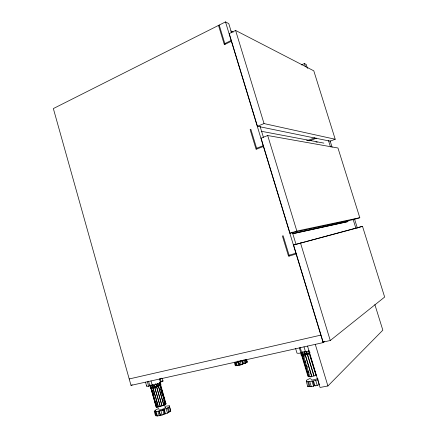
<?xml version="1.0" encoding="UTF-8"?>
<svg xmlns="http://www.w3.org/2000/svg" width="438" height="438" viewBox="0 0 438 438"><rect width="100%" height="100%" fill="white"/><g stroke="black" fill="none" stroke-linecap="round" stroke-linejoin="round"><path stroke-width="0.66" d="M159.191 383.069L159.656 384.701L159.35 384.778L160.401 384.186L160.094 384.006M156.886 405.758L157.253 407.044L156.207 407.072L150.847 387.685M150.727 385.188L151.34 387.362L151.652 387.241L150.623 387.318L150.196 385.385M310.175 386.141L309.108 386.612L307.783 386.546L307.947 386.015M306.578 381.372L306.699 381.011M307.783 386.546L306.277 381.542L306.764 380.08L310.925 377.999M306.611 351.703L313.942 375.974L309.852 376.784L303.337 355.202L303.644 355.076L304.218 356.997M313.8 375.24L307.399 354.32L309.535 353.63L316.083 375.267L313.942 375.974M306.666 351.626L307.169 353.554L309.305 352.858L308.56 350.4M307.454 354.238L303.337 355.202M307.224 353.471L303.107 354.435L302.368 351.977M303.994 351.692L304.3 351.566L305.045 354.024M309.108 386.612L307.711 381.98L308.587 382.013L309.984 386.655L313.542 386.25L314.177 385.478L315.157 385.265M242.143 360.605L243.085 363.814L245.176 363.387L244.147 359.905L240.183 361.306L236.274 362.242L234.275 362.264L235.294 365.73L235.584 365.412M307.531 346.086L320.047 387.46L327.909 385.977L382.839 330.164L374.862 304.569M155.008 411.03L155.446 410.647M159.169 410.811L160.33 414.923L159.202 415.717L156.7 415.952L155.534 411.84L155.063 411.753L156.218 415.859L155.501 415.711L154.247 411.277L156.005 409.727L158.835 408.473M330.268 340.507L384.652 297.052L362.5 226.326L293.57 244.99L323.135 342.1L330.268 340.507L300.468 242.898M303.999 346.825L305.554 351.982L306.282 351.407M165.69 403.962L164.956 404.537L165.263 404.46L159.848 385.38L159.541 385.456L160.593 384.564L165.997 403.885L165.69 403.962L160.286 384.942M154.039 385.04L160.259 406.437L156.941 407.17L151.532 388.041L151.844 387.926L151.121 387.876L150.814 387.997L156.207 407.072M305.62 351.555L301.667 352.437L300.928 353.012A9.696 1.528 -16.1 0 1 296.871 352.71L295.535 348.281M231.56 32.773L228.767 23.625L225.504 21.9L53.348 108.569L131.011 385.391L323.129 342.615L324.739 341.361M323.135 342.1L324.197 341.268M238.765 365.38L237.818 362.16L238.792 361.925L239.739 365.15L240.396 364.673L236.542 365.73L235.6 362.516L235.102 362.522L236.044 365.73L235.294 365.73M237.818 362.16L238.48 361.689L239.422 364.903M159.202 415.717L158.036 411.589L159.213 411.331L160.379 415.459L161.135 414.934M154.171 384.953C153.743 388.287 158.189 386.174 155.72 383.863M151.904 384.991L152.221 384.871L158.452 406.886M163.993 410.017L164.995 413.543L165.471 413.855L167.453 413.127L168.696 412.393L167.53 408.282L168.351 407.811L169.517 411.912L168.291 412.114M169.517 411.912L170.749 411.189L169.287 405.785L165.756 406.174M154.247 411.277C159.563 412.027 164.94 409.311 169.49 406.754L169.287 405.785M245.176 363.387L245.975 362.927L245.028 359.718M244.935 362.943L247.295 362.166L246.441 359.28M159.969 382.303L162.81 381.284A8.722 1.172 -18.1 0 0 162.991 380.589M151.017 380.967L152.293 385.462L153.399 384.854L148.668 386.272A8.722 1.172 -18.1 0 1 147.048 385.577M159.848 385.38L156.53 386.721L161.961 405.884L165.263 404.46M131.011 385.391L132.227 384.767M235.6 30.436L229.216 33.584L257.429 126.264L330.11 141.167L335.223 139.257L313.789 70.83L235.6 30.436L264.037 123.576L335.223 139.257M224.825 43.576L231.165 40.493M231.39 41.238L224.349 44.654L218.513 25.42M159.656 384.701L156.339 386.042M301.306 64.917L304.437 63.543L306.228 64.485L307.449 68.394M299.378 347.871L307.996 376.456L310.153 376.653L309.852 376.784M303.644 355.076L301.53 355.021M301.673 354.161L301.3 354.254L303.408 354.309L303.107 354.435M257.429 126.264L264.037 123.576M156.941 407.17L157.253 407.044M165.674 403.644L165.98 403.524L165.997 403.885M267.684 135.517L261.048 138.151L289.983 233.213L354.545 219.339L359.801 217.713L337.961 148L267.684 135.517L296.855 231.056L359.801 217.713M256.602 148.268L263.189 145.701M263.424 146.462L256.104 149.314L250.12 129.588L250.843 129.292L256.832 149.029M313.542 386.25L312.135 381.586L313.608 381.268L315.015 385.938L319.302 384.663L317.895 379.998M306.277 381.542L309.797 381.679L315.716 380.392L318.147 379.467M314.955 137.751L307.93 140.423L306.529 140.176M309.622 140.795L316.641 138.129M164.995 413.543L163.681 414.025L164.157 414.343L160.379 415.459M162.514 409.908L162.985 410.209L164.299 409.727L165.471 413.855M239.739 365.15L242.701 364.268L241.754 361.043L242.74 360.698L243.687 363.918M160.127 406.535L162.087 405.9L155.846 383.869M289.983 233.213L296.855 231.056M357.227 227.919L362.5 226.326M289.069 255.244L295.913 253.213M296.154 253.996L288.549 256.246L282.411 236.016L283.162 235.781L289.304 256.022M293.57 244.99L305.385 241.825M306.699 241.469L356.57 228.094M150.656 387.011L150.957 386.929M154.636 386.584L151.34 387.362M154.231 387.422L151.532 388.041M129.205 378.958L320.851 335.125M159.372 382.817L160.494 382.566L159.405 378.733M293.055 233.678L347.597 221.694M292.447 233.739L348.177 221.519M244.93 363.14L245.975 362.927M316.083 375.267L309.89 355.563M156.53 386.721L154.696 387.356L160.073 405.791M242.105 364.164L242.701 364.268M315.929 141.939L317.271 142.191M261.563 131.323L323.879 143.116M230.76 30.923L233.191 32.155M247.295 362.166L246.468 360.08M330.06 140.729L332.097 147.245M354.501 218.929L357.353 228.05M304.437 63.543L305.45 66.795M328.445 140.406L330.482 146.922M353.072 219.224L355.919 228.346M260.041 126.232L263.424 137.346M292.299 232.113L296.088 244.53M225.504 21.9L323.129 342.615M219.208 25.07L225.05 44.315M315.283 344.361L327.909 385.977M315.716 380.392L317.249 385.462M305.275 354.791L311.801 376.412M304.246 351.643L311.752 376.51M312.951 381.41L314.177 385.478M302.669 351.856L303.227 353.696M305.368 360.803L305.943 362.702M306.709 365.237L307.284 367.143M308.429 370.948L309.004 372.847M300.123 347.312L301.667 352.437M301.563 352.524L302.116 354.364M302.346 355.125L308.834 376.636M301.262 352.65L301.815 354.484M301.902 354.928L308.533 376.768M309.797 381.679L311.319 386.727M245.554 359.417L246.501 362.626M240.183 361.306L241.212 364.799M236.274 362.242L237.297 365.73M161.907 378.109L162.81 381.284M169.49 406.754L170.749 411.189M160.231 378.492L161.135 381.657M159.941 382.56L160.401 384.186M159.635 382.385L159.941 383.464M160.445 385.243L160.768 386.365M161.857 390.209L162.405 392.125M162.766 393.406L163.314 395.328M163.675 396.609L164.584 399.806M164.945 401.088L165.493 403.009M159.635 382.642L160.094 384.263M160.571 389.086L161.118 391.019M161.485 392.306L162.399 395.525M163.675 400.031L164.776 403.896M166.188 408.659L167.453 413.127M164.42 404.252L165.383 407.652M157.811 383.721L163.894 405.172M157.68 383.715L158.145 385.347M158.337 386.026L163.763 405.155M162.985 410.209L164.157 414.343M160.894 410.592L162.164 415.076M152.085 384.958L158.321 406.984M152.506 390.269L153.968 395.432M155.61 401.241L156.525 404.466M150.316 385.029L150.929 387.197M151.121 387.876L156.514 406.946M150.01 385.144L150.623 387.318M148.52 381.191L149.78 385.659M156.163 411.632L157.423 416.1M147.398 381.788L148.668 386.272M145.542 382.221L146.62 386.031M170.535 410.176L170.617 410.554M240.467 360.666A2.705 0.389 -17 0 1 239.794 360.863M238.584 361.131A2.705 0.389 -17 0 1 237.708 361.115M309.217 350.871A9.696 1.528 -16.1 0 1 305.554 351.982M317.879 378.301A3.893 0.799 -15.9 0 1 313.093 379.888A3.893 0.799 -15.9 0 1 311.221 379.379M309.414 353.745A6.209 1.013 -16.1 0 1 302.882 355.344A6.209 1.013 -16.1 0 1 301.634 354.539M310.109 352.628A6.209 1.002 -16.1 0 1 303.036 354.528A6.209 1.002 -16.1 0 1 301.404 353.778M160.494 382.566A8.722 1.172 -18.1 0 1 152.293 385.462M165.038 407.439A3.499 0.613 -18.6 0 1 162.722 409.114A3.499 0.613 -18.6 0 1 158.753 409.733M164.255 404.471A3.499 0.591 -18.6 0 1 163.878 404.739M162.586 405.374A3.499 0.591 -18.6 0 1 161.759 405.697M160.034 406.234A3.499 0.591 -18.6 0 1 159.251 406.42M160.587 384.394A5.584 0.777 -18.2 0 1 156.426 386.863A5.584 0.777 -18.2 0 1 150.448 387.865M160.396 383.721A5.584 0.772 -18.2 0 1 155.539 386.409A5.584 0.772 -18.2 0 1 150.623 386.869"/></g></svg>
